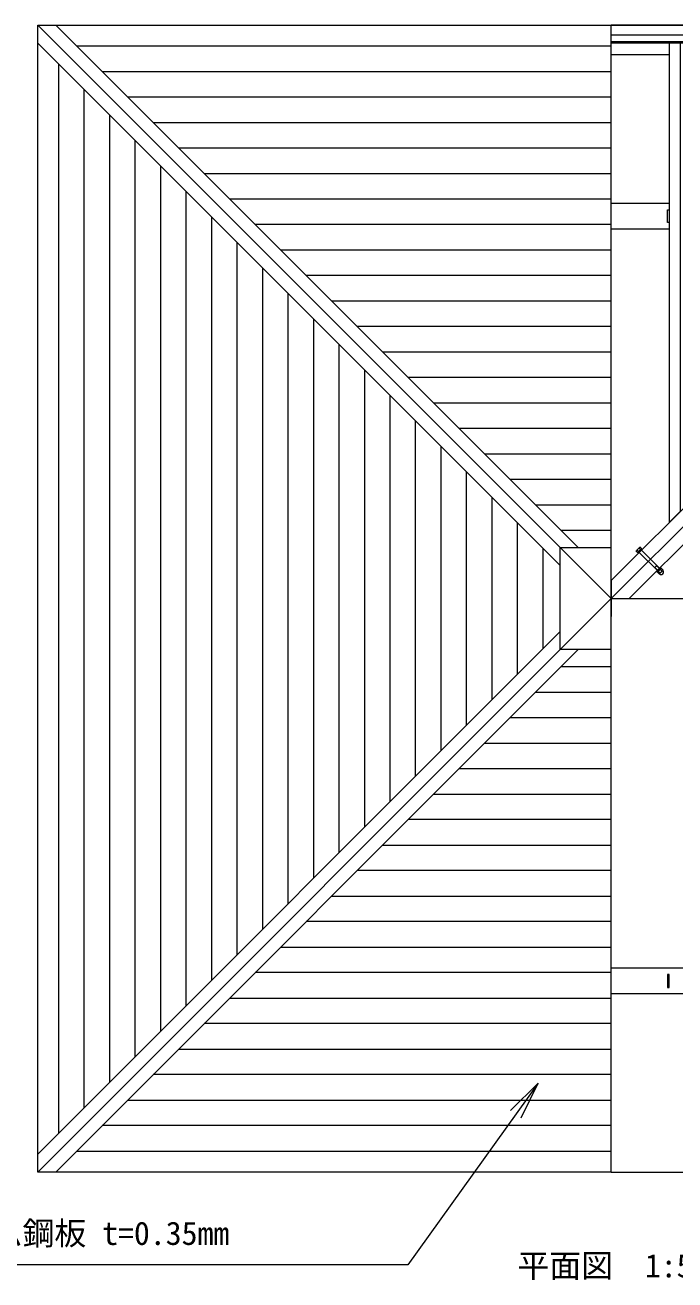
# Model space of a CAD drawing. Units: millimetres at full size, sheet at 1:50; details may follow other scales. Extents: x -1000 to 22000, y -750 to 15600.
# Drawn here: x 2413 to 4963, y 7436 to 12359 of the extents above; entities that cross this region are included whole.
import ezdxf
from ezdxf.enums import TextEntityAlignment as Align

# ---------------------------------------------------------------- set-up
doc = ezdxf.new("R2010")
doc.units = ezdxf.units.MM
doc.header["$LTSCALE"] = 50
for name, color, linetype, lineweight in [('D-STR', 1, 'Continuous', 13), ('D-STR-HTXT', 7, 'Continuous', 13), ('D-STR-TXT', 7, 'Continuous', 13)]:
    doc.layers.add(name, color=color, linetype=linetype, lineweight=lineweight)
doc.styles.add('ＭＳ ゴシック', font='')
doc.styles.get('ＭＳ ゴシック').set_extended_font_data('MS Gothic')

# ---------------------------------------------------------------- blocks, each defined once
blk = doc.blocks.new('open_arrow')
at = {"color": 0, "linetype": 'Continuous', "lineweight": -2}
blk.add_lwpolyline([(7.5, 1.25), (0, 0), (7.5, -1.25)], dxfattribs=at)

msp = doc.modelspace()

# ---------------------------------------------------------------- linework, layer by layer
at = {"layer": 'D-STR'}
for p, q in [((2462.79, 12359.2), (4712.79, 10109.2)), ((2533.5, 12359.2), (4583.5, 10309.2)), ((4712.79, 7859.2), (4712.79, 12359.2)), ((6962.79, 12359.2), (4712.79, 10109.2)), ((4712.79, 12321.18), (6924.78, 12321.18)), ((2462.79, 12288.49), (4512.79, 10238.49)), ((4712.79, 12276.32), (2616.37, 12276.32)), ((6827.23, 12294.35), (4712.79, 10179.91)), ((4712.79, 12294.35), (6897.94, 12294.35)), ((4712.79, 12288.98), (6892.58, 12288.98)), ((4712.79, 12244.26), (4940.29, 12244.26)), ((6897.94, 12223.64), (4783.5, 10109.2)), ((2545.66, 8012.78), (2545.66, 12205.61)), ((4712.79, 12176.32), (2716.37, 12176.32)), ((2645.66, 8112.78), (2645.66, 12105.61)), ((4712.79, 12076.32), (2816.37, 12076.32)), ((2745.66, 8212.78), (2745.66, 12005.61)), ((4712.79, 11976.32), (2916.37, 11976.32)), ((2845.66, 8312.78), (2845.66, 11905.61)), ((4712.79, 11876.32), (3016.37, 11876.32)), ((2945.66, 8412.78), (2945.66, 11805.61)), ((4712.79, 11776.32), (3116.37, 11776.32)), ((3045.66, 8512.78), (3045.66, 11705.61)), ((4712.79, 11676.32), (3216.37, 11676.32)), ((4940.29, 11659.2), (4712.79, 11659.2)), ((3145.66, 8612.78), (3145.66, 11605.61)), ((4712.79, 11576.32), (3316.37, 11576.32)), ((4940.29, 11559.2), (4712.79, 11559.2)), ((3245.66, 8712.78), (3245.66, 11505.61)), ((4712.79, 11476.32), (3416.37, 11476.32)), ((3345.66, 8812.78), (3345.66, 11405.61)), ((4712.79, 11376.32), (3516.37, 11376.32)), ((3445.66, 8912.78), (3445.66, 11305.61)), ((4712.79, 11276.32), (3616.37, 11276.32)), ((3545.66, 9012.78), (3545.66, 11205.61)), ((4712.79, 11176.32), (3716.37, 11176.32)), ((3645.66, 9112.78), (3645.66, 11105.61)), ((4712.79, 11076.32), (3816.37, 11076.32)), ((3745.66, 9212.78), (3745.66, 11005.61)), ((4712.79, 10976.32), (3916.37, 10976.32)), ((3845.66, 9312.78), (3845.66, 10905.61)), ((4712.79, 10876.32), (4016.37, 10876.32)), ((3945.66, 9412.78), (3945.66, 10805.61)), ((4712.79, 10776.32), (4116.37, 10776.32)), ((4045.66, 9512.78), (4045.66, 10705.61)), ((4712.79, 10676.32), (4216.37, 10676.32)), ((4145.66, 9612.78), (4145.66, 10605.61)), ((4712.79, 10576.32), (4316.37, 10576.32)), ((4245.66, 9712.78), (4245.66, 10505.61)), ((4712.79, 10476.32), (4416.37, 10476.32)), ((4345.66, 9812.78), (4345.66, 10405.61)), ((4712.79, 10376.32), (4516.37, 10376.32)), ((4445.66, 9912.78), (4445.66, 10305.61)), ((4810.98, 10295.49), (4811.65, 10297.57)), ((4815.93, 10290.54), (4810.98, 10295.49)), ((4824.41, 10310.34), (4811.65, 10297.57)), ((4819.81, 10294.42), (4814.86, 10299.37)), ((4831.44, 10306.06), (4815.93, 10290.54)), ((4816.4, 10291.02), (4818.52, 10288.89)), ((4834.29, 10304.66), (4817.32, 10287.69)), ((4835.92, 10303.04), (4818.95, 10286.07)), ((4822.46, 10297.07), (4825.81, 10296.18)), ((4827.56, 10302.18), (4822.61, 10307.13)), ((4823.19, 10290.31), (4893.9, 10219.6)), ((4823.69, 10298.3), (4827.03, 10297.4)), ((4826.49, 10311.01), (4824.41, 10310.34)), ((4831.44, 10306.06), (4826.49, 10311.01)), ((4830.97, 10305.58), (4833.09, 10303.46)), ((4831.68, 10298.79), (4902.39, 10228.08)), ((4834.29, 10304.66), (4835.92, 10303.04)), ((4817.32, 10287.69), (4818.95, 10286.07)), ((4890.9, 10238.23), (4890.41, 10240.06)), ((4883.75, 10231.09), (4881.92, 10231.58)), ((4891.57, 10238.9), (4883.08, 10230.42)), ((4883.75, 10231.09), (4894.57, 10220.27)), ((4889.66, 10215.35), (4906.63, 10232.33)), ((4891.28, 10213.73), (4889.66, 10215.35)), ((4890.9, 10238.23), (4901.72, 10227.41)), ((4891.28, 10213.73), (4908.26, 10230.7)), ((4894.61, 10212.81), (4892.49, 10214.93)), ((4894.13, 10212.34), (4909.65, 10227.85)), ((4894.13, 10212.34), (4900.5, 10205.97)), ((4898.01, 10216.21), (4904.38, 10209.85)), ((4901.89, 10220.09), (4898.55, 10220.99)), ((4903.12, 10221.32), (4899.77, 10222.21)), ((4900.5, 10205.97), (4902.58, 10206.64)), ((4902.58, 10206.64), (4915.34, 10219.4)), ((4905.77, 10223.97), (4912.13, 10217.61)), ((4908.26, 10230.7), (4906.63, 10232.33)), ((4909.17, 10227.38), (4907.05, 10229.5)), ((4909.65, 10227.85), (4916.01, 10221.49)), ((4916.01, 10221.49), (4915.34, 10219.4)), ((4712.79, 10179.91), (4712.79, 10038.49)), ((4712.79, 10109.2), (2462.79, 7859.2)), ((4712.79, 10109.2), (4765.82, 10109.2)), ((4712.79, 10109.2), (6962.79, 10109.2)), ((4512.79, 9979.91), (2462.79, 7929.91)), ((4583.5, 9909.2), (2533.5, 7859.2)), ((4712.79, 9842.07), (4516.37, 9842.07)), ((4416.37, 9742.07), (4712.79, 9742.07)), ((4712.79, 9642.07), (4316.37, 9642.07)), ((4216.37, 9542.07), (4712.79, 9542.07)), ((4712.79, 9442.07), (4116.37, 9442.07)), ((4016.37, 9342.07), (4712.79, 9342.07)), ((4712.79, 9242.07), (3916.37, 9242.07)), ((3816.37, 9142.07), (4712.79, 9142.07)), ((4712.79, 9042.07), (3716.37, 9042.07)), ((3616.37, 8942.07), (4712.79, 8942.07)), ((4712.79, 8842.07), (3516.37, 8842.07)), ((3416.37, 8742.07), (4712.79, 8742.07)), ((4712.79, 8642.07), (3316.37, 8642.07)), ((3216.37, 8542.07), (4712.79, 8542.07)), ((4712.79, 8442.07), (3116.37, 8442.07)), ((3016.37, 8342.07), (4712.79, 8342.07)), ((4712.79, 8242.07), (2916.37, 8242.07)), ((2816.37, 8142.07), (4712.79, 8142.07)), ((4712.79, 8042.07), (2716.37, 8042.07)), ((2616.37, 7942.07), (4712.79, 7942.07))]:
    msp.add_line(p, q, dxfattribs=at)
for points in [[(4712.79, 7859.2), (2462.79, 7859.2), (2462.79, 12359.2), (4712.79, 12359.2)], [(4712.79, 12359.2), (6962.79, 12359.2), (6962.79, 10109.2)], [(4712.79, 7859.2), (6962.79, 7859.2), (6962.79, 12359.2), (4712.79, 12359.2)], [(4712.79, 9909.2), (4512.79, 9909.2), (4512.79, 10309.2), (4712.79, 10309.2)], [(6262.79, 10109.2), (6262.79, 8559.2), (4712.79, 8559.2)], [(6162.79, 10109.2), (6162.79, 8659.2), (4712.79, 8659.2)]]:
    msp.add_lwpolyline(points, dxfattribs=at)
for points in [[(4985.29, 10452.41), (4985.29, 12288.98), (4940.29, 12288.98), (4940.29, 10407.41)], [(4934.29, 11584.2), (4934.29, 11634.2), (4940.29, 11634.2), (4940.29, 11584.2)], [(4934.29, 8634.2), (4934.29, 8584.2), (4940.29, 8584.2), (4940.29, 8634.2)]]:
    msp.add_lwpolyline(points, close=True, dxfattribs=at)
for centre, radius, start, end in [((4815, 10295.35), 4.02, 92.01271, 123.55979), ((4829.02, 10292.97), 15.54, 114.33448, 155.66532), ((4826.63, 10306.99), 4.02, 146.44001, 177.98708), ((4908.96, 10213.02), 9.03, 224.99961, 45), ((4900.36, 10209.99), 4.02, 326.44011, 357.98719), ((4897.97, 10224.01), 15.54, 294.33458, 335.66542), ((4911.99, 10221.63), 4.02, 272.01281, 303.55989)]:
    msp.add_arc(centre, radius, start, end, dxfattribs=at)
at = {"layer": 'D-STR-HTXT'}
msp.add_lwpolyline([(4426.24, 8208.37), (3914.87, 7495.78), (3764.87, 7495.78), (1339.74, 7495.78)], dxfattribs=at)

# ---------------------------------------------------------------- block references
at = {"layer": 'D-STR-HTXT', "xscale": 20, "yscale": 20, "rotation": 234.3}
msp.add_blockref('open_arrow', (4426.24, 8208.37), dxfattribs=at)

# ---------------------------------------------------------------- texts
at = {"layer": 'D-STR-HTXT', "style": 'ＭＳ ゴシック'}
msp.add_text('屋根:ガルバニウム鋼板 t=0.35mm', height=91.64, dxfattribs=at).set_placement((1341.15, 7665.17), align=Align.TOP_LEFT)
at = {"layer": 'D-STR-TXT', "style": 'ＭＳ ゴシック'}
msp.add_text('平面図\u30001:50', height=91.64, dxfattribs=at).set_placement((4345.05, 7538.08), align=Align.TOP_LEFT)

doc.saveas('drawing.dxf')
